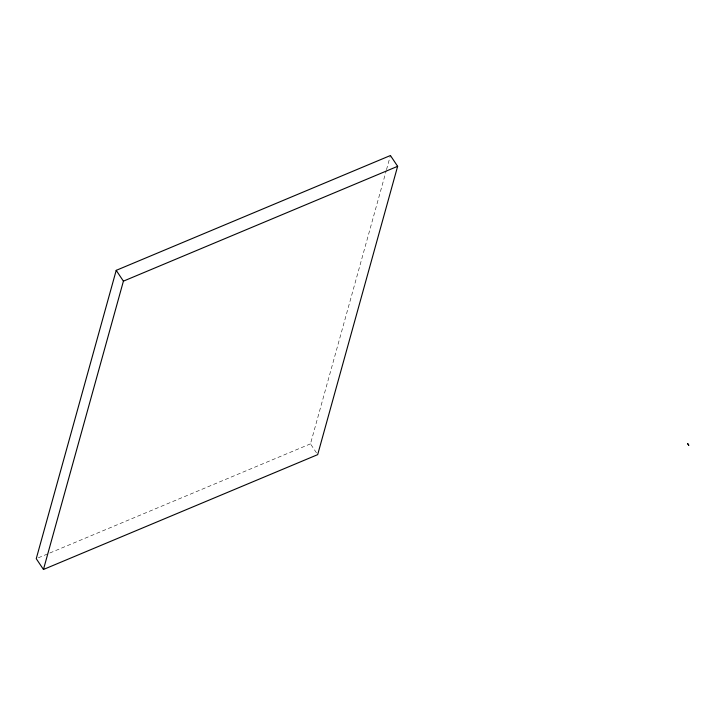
<?xml version="1.0" encoding="UTF-8"?>
<svg xmlns="http://www.w3.org/2000/svg" width="725" height="725" viewBox="0 0 725 725"><rect width="100%" height="100%" fill="white"/><g stroke="black" fill="none" stroke-linecap="round" stroke-linejoin="round"><path stroke-width="0.54" stroke-dasharray="3.62 2.72" d="M316.472 452.844L310.472 443.854L386.208 170.756M386.507 169.668L390.431 155.522M38.334 557.815L48.765 553.447M49.807 553.012L310.472 443.854"/><path stroke-width="1.09" d="M116.208 270.353L36.25 558.685L43.455 569.478L317.677 454.647L397.635 166.315L390.431 155.522L116.208 270.353L123.413 281.146L43.455 569.478M123.413 281.146L397.635 166.315M688.75 445.232L687.717 443.691L688.75 445.232"/></g></svg>
